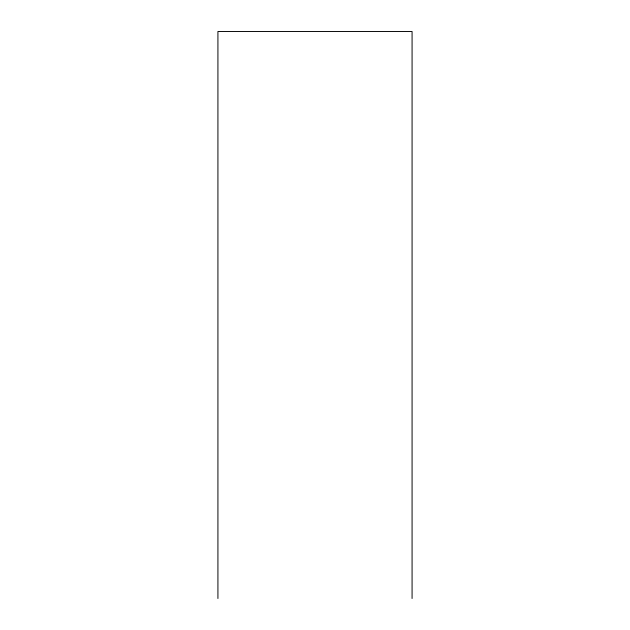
<?xml version="1.0" encoding="UTF-8"?>
<svg xmlns="http://www.w3.org/2000/svg" width="630" height="630" viewBox="0 0 630 630"><rect width="100%" height="100%" fill="white"/><g stroke="black" fill="none" stroke-linecap="round" stroke-linejoin="round"><path stroke-width="0.94" d="M412.075 598.5L412.075 31.5L217.925 31.5L217.925 598.5"/></g></svg>
